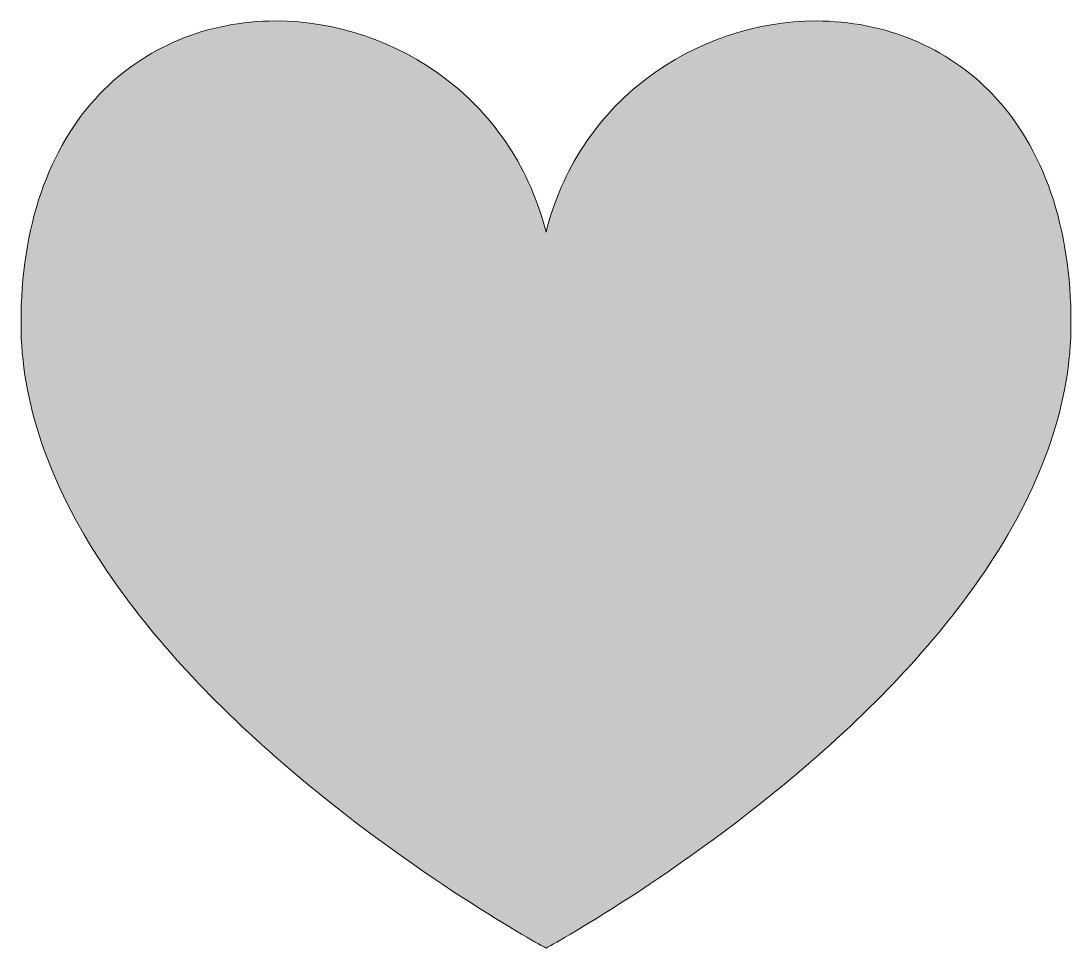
# Model space of a CAD drawing. Extents: x 12 to 8996, y -931 to -69.
# Drawn here: x 8020 to 8996, y -931 to -69 of the extents above; entities that cross this region are included whole.
import ezdxf

# ---------------------------------------------------------------- set-up
doc = ezdxf.new("R2010")
doc.units = 0
doc.header["$MEASUREMENT"] = 0
doc.layers.add('Layer 1', color=7, linetype='Continuous')

msp = doc.modelspace()

# ---------------------------------------------------------------- hatches: boundary and pattern name
at = {"layer": 'Layer 1', "true_color": 0xc6e7ec}
h = msp.add_hatch(color=254, dxfattribs=at)
h.dxf.hatch_style = 2
edge = h.paths.add_edge_path()
edge.add_spline(control_points=[(8923.1, -136.52), (8881.12, -92.73), (8822.98, -68.61), (8759.41, -68.61), (8703.01, -68.61), (8646.99, -87.62), (8601.65, -122.14), (8554.88, -157.75), (8522.64, -207.02), (8508, -265.08), (8493.36, -207.03), (8461.12, -157.77), (8414.34, -122.15), (8369.01, -87.64), (8312.98, -68.62), (8256.59, -68.61), (8256.59, -68.61), (8256.54, -68.61), (8256.54, -68.61), (8192.99, -68.61), (8134.87, -92.72), (8092.89, -136.51), (8044.95, -186.52), (8019.61, -260.36), (8019.61, -350.03), (8019.61, -422.61), (8045.29, -498.34), (8095.94, -575.11), (8136.37, -636.41), (8192.73, -698.52), (8263.45, -759.71), (8383.78, -863.84), (8505.71, -930.15), (8506.92, -930.81), (8506.92, -930.81), (8508, -931.39), (8508, -931.39), (8508, -931.39), (8509.07, -930.81), (8509.07, -930.81), (8510.29, -930.15), (8632.22, -863.84), (8752.55, -759.71), (8823.27, -698.52), (8879.63, -636.41), (8920.06, -575.11), (8970.71, -498.34), (8996.39, -422.61), (8996.39, -350.03), (8996.39, -260.37), (8971.05, -186.54), (8923.1, -136.52)], knot_values=[0, 0, 0, 0, 1, 1, 1, 2, 2, 2, 3, 3, 3, 4, 4, 4, 5, 5, 5, 6, 6, 6, 7, 7, 7, 8, 8, 8, 9, 9, 9, 10, 10, 10, 11, 11, 11, 12, 12, 12, 13, 13, 13, 14, 14, 14, 15, 15, 15, 16, 16, 16, 17, 17, 17, 17], degree=3, periodic=1)

# ---------------------------------------------------------------- linework, layer by layer
at = {"layer": 'Layer 1', "lineweight": 0}
msp.add_open_spline([(8923.1, -136.52), (8881.12, -92.73), (8822.98, -68.61), (8759.41, -68.61), (8703.01, -68.61), (8646.99, -87.62), (8601.65, -122.14), (8554.88, -157.75), (8522.64, -207.02), (8508, -265.08), (8493.36, -207.03), (8461.12, -157.77), (8414.34, -122.15), (8369.01, -87.64), (8312.98, -68.62), (8256.59, -68.61), (8256.59, -68.61), (8256.54, -68.61), (8256.54, -68.61), (8192.99, -68.61), (8134.87, -92.72), (8092.89, -136.51), (8044.95, -186.52), (8019.61, -260.36), (8019.61, -350.03), (8019.61, -422.61), (8045.29, -498.34), (8095.94, -575.11), (8136.37, -636.41), (8192.73, -698.52), (8263.45, -759.71), (8383.78, -863.84), (8505.71, -930.15), (8506.92, -930.81), (8506.92, -930.81), (8508, -931.39), (8508, -931.39), (8508, -931.39), (8509.07, -930.81), (8509.07, -930.81), (8510.29, -930.15), (8632.22, -863.84), (8752.55, -759.71), (8823.27, -698.52), (8879.63, -636.41), (8920.06, -575.11), (8970.71, -498.34), (8996.39, -422.61), (8996.39, -350.03), (8996.39, -260.37), (8971.05, -186.54), (8923.1, -136.52)], degree=3, knots=[0, 0, 0, 0, 1, 1, 1, 2, 2, 2, 3, 3, 3, 4, 4, 4, 5, 5, 5, 6, 6, 6, 7, 7, 7, 8, 8, 8, 9, 9, 9, 10, 10, 10, 11, 11, 11, 12, 12, 12, 13, 13, 13, 14, 14, 14, 15, 15, 15, 16, 16, 16, 17, 17, 17, 17], dxfattribs=at)

doc.saveas('drawing.dxf')
